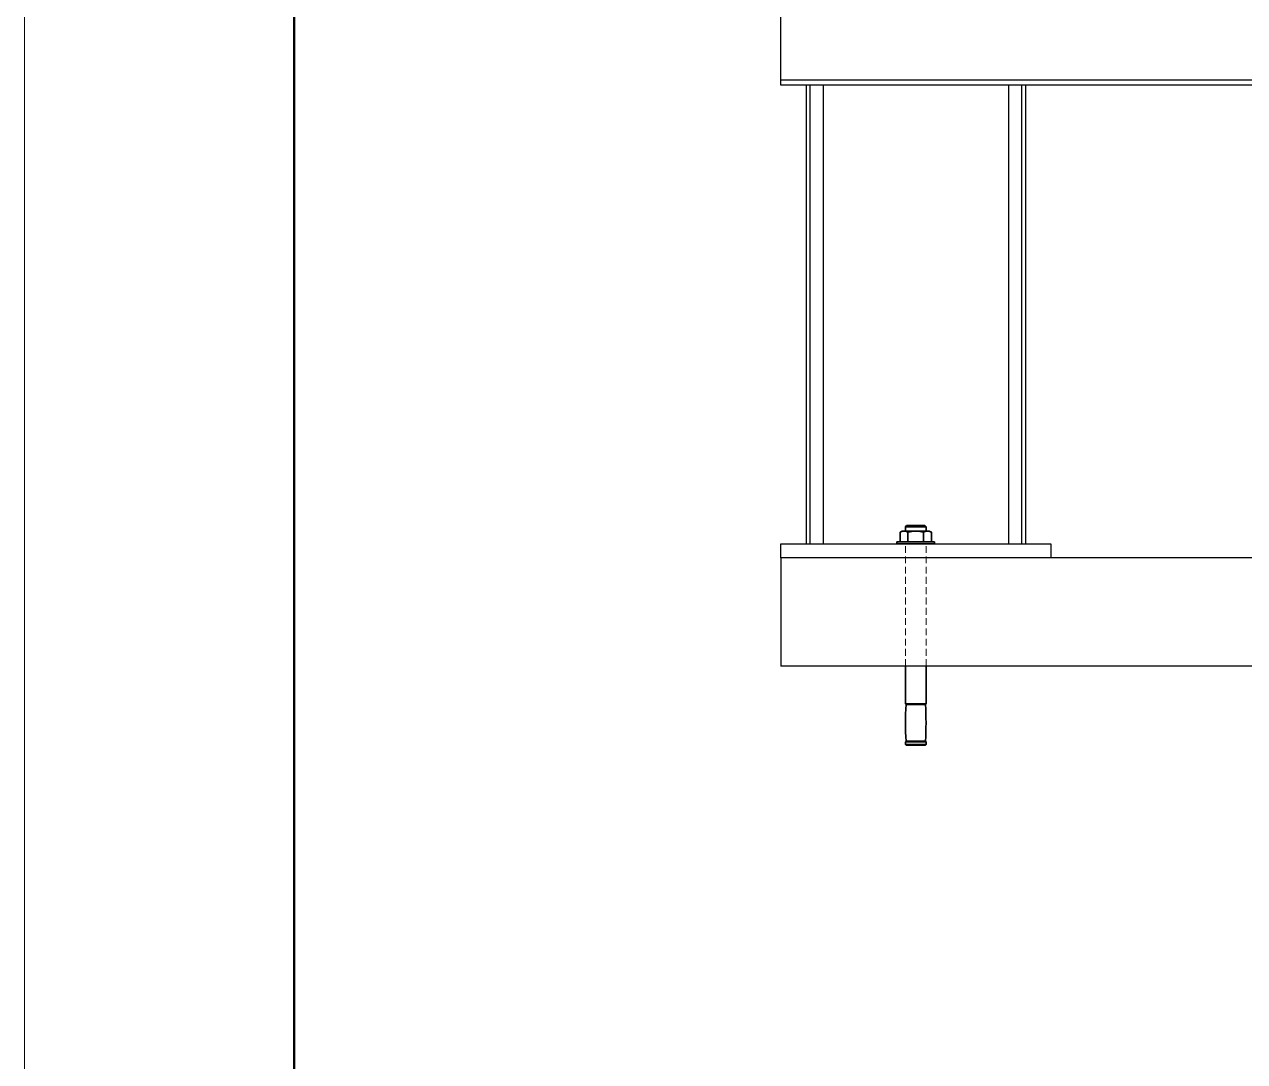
# Model space of a CAD drawing. Header units: millimetres. Extents: x 29178 to 37588, y 1365 to 7305.
# Drawn here: x 29178 to 30308, y 5040 to 6001 of the extents above; entities that cross this region are included whole.
import ezdxf

# ---------------------------------------------------------------- set-up
doc = ezdxf.new("R2010")
doc.units = ezdxf.units.MM
doc.linetypes.add('CENTER2', pattern=[28.575, 19.05, -3.175, 3.175, -3.175])
doc.linetypes.add('HIDDEN', pattern=[9.525, 6.35, -3.175])
for name, color, linetype, lineweight in [('CENTRO', 1, 'CENTER2', 15), ('FORMATO-FINA', 8, 'Continuous', 20), ('FORMATO-GROSSA', 5, 'Continuous', 50), ('TRACEJADA', 3, 'HIDDEN', 20), ('Visível (ISO)', 7, 'Continuous', 35)]:
    doc.layers.add(name, color=color, linetype=linetype, lineweight=lineweight)

# ---------------------------------------------------------------- blocks, each defined once
blk = doc.blocks.new('fatec_A1')
at = {"layer": 'FORMATO-FINA'}
blk.add_line((0, 594), (0, 0), dxfattribs=at)
at = {"layer": 'FORMATO-GROSSA'}
blk.add_line((25, 584), (25, 10), dxfattribs=at)
blk = doc.blocks.new('base c')
for p, q in [((-39752.7, 29425.5), (-39752.7, 29628.7)), ((-38152.7, 29430.2), (-39752.7, 29430.2)), ((-38152.7, 29425.5), (-39752.7, 29425.5)), ((-39729.3, 29425.5), (-39729.3, 29000.6)), ((-39725.8, 29425.5), (-39725.8, 29000.6)), ((-39713.5, 29425.5), (-39713.5, 29000.6)), ((-39541.9, 29425.5), (-39541.9, 29000.6)), ((-39529.7, 29425.5), (-39529.7, 29000.6)), ((-39526.1, 29425.5), (-39526.1, 29000.6)), ((-39752.7, 28987.9), (-39752.7, 29000.6)), ((-39752.7, 29000.6), (-39502.7, 29000.6)), ((-39729.3, 29000.6), (-39526.1, 29000.6)), ((-39502.7, 29000.6), (-39502.7, 28987.9)), ((-39502.7, 28987.9), (-39752.7, 28987.9))]:
    blk.add_line(p, q)

msp = doc.modelspace()

# ---------------------------------------------------------------- linework, layer by layer
for p, q in [((31478.5, 5507), (29878.5, 5507)), ((29878.5, 5507), (29878.5, 5406.6)), ((31478.5, 5406.6), (29878.5, 5406.6))]:
    msp.add_line(p, q)
at = {"layer": 'TRACEJADA'}
for p, q in [((29994, 5406.6), (29994, 5519.7)), ((30013, 5406.6), (30013, 5519.7))]:
    msp.add_line(p, q, dxfattribs=at)
at = {"layer": 'Visível (ISO)'}
for p, q in [((29991, 5531.7), (29989.1, 5530.6)), ((29989.1, 5521.7), (29989.1, 5530.6)), ((29992.7, 5531.7), (29991, 5531.7)), ((30003.5, 5531.7), (29992.7, 5531.7)), ((29995, 5536.7), (29994, 5535.7)), ((30013, 5535.7), (29994, 5535.7)), ((29994, 5531.7), (29994, 5535.7)), ((30012, 5536.7), (29995, 5536.7)), ((29996.3, 5521.7), (29996.3, 5530.6)), ((30014.3, 5531.7), (30003.5, 5531.7)), ((30010.7, 5521.7), (30010.7, 5530.6)), ((30012, 5536.7), (30013, 5535.7)), ((30013, 5531.7), (30013, 5535.7)), ((30016, 5531.7), (30014.3, 5531.7)), ((30016, 5531.7), (30018, 5530.6)), ((30018, 5521.7), (30018, 5530.6)), ((30021, 5521.7), (29986, 5521.7)), ((29986, 5519.7), (29986, 5521.7)), ((30021, 5519.7), (29986, 5519.7)), ((30021, 5519.7), (30021, 5521.7)), ((29994, 5371.5), (29994, 5406.6)), ((30013, 5371.5), (30013, 5406.6)), ((30013, 5371.5), (29994, 5371.5)), ((29994.5, 5371), (29994, 5371.5)), ((30012.5, 5371), (29994.5, 5371)), ((30012.5, 5371), (30013, 5371.5)), ((29994.5, 5337), (29994, 5336.5)), ((30013, 5336.5), (29994, 5336.5)), ((29994, 5334), (29994, 5336.5)), ((30012.5, 5337), (29994.5, 5337)), ((30012.5, 5337), (30013, 5336.5)), ((30013, 5334), (30013, 5336.5)), ((30013, 5334), (29994, 5334)), ((29994.5, 5333.5), (29994, 5334)), ((30012.5, 5333.5), (29994.5, 5333.5)), ((30012.5, 5333.5), (30013, 5334))]:
    msp.add_line(p, q, dxfattribs=at)
for centre, start, end in [((30283.2, 5354), 176.6306, 183.3694), ((29723.8, 5354), 356.6306, 3.3694)]:
    msp.add_arc(centre, 289.2, start, end, dxfattribs=at)
for points, weights in [([(29992.7, 5531.7), (29991, 5531.7), (29989.1, 5530.6)], [1.76210235533, 1.76210235533, 1.63558909829]), ([(29996.3, 5530.6), (29994.4, 5531.7), (29992.7, 5531.7)], [1.63558909829, 1.76210235533, 1.76210235533]), ([(29996.3, 5530.6), (30000.2, 5531.7), (30003.5, 5531.7)], [1.63558909829, 1.76210235533, 1.76210235533]), ([(30003.5, 5531.7), (30006.9, 5531.7), (30010.7, 5530.6)], [1.76210235533, 1.76210235533, 1.63558909829]), ([(30014.3, 5531.7), (30012.7, 5531.7), (30010.7, 5530.6)], [1.76210235533, 1.76210235533, 1.63558909829]), ([(30018, 5530.6), (30016, 5531.7), (30014.3, 5531.7)], [1.63558909829, 1.76210235533, 1.76210235533])]:
    msp.add_rational_spline(points, weights, degree=2, dxfattribs=at)

# ---------------------------------------------------------------- block references
msp.add_blockref('base c', (69631.2, -23480.9))
at = {"layer": 'CENTRO', "xscale": 10, "yscale": 10, "zscale": 10}
msp.add_blockref('fatec_A1', (29177.8, 1365.1), dxfattribs=at)

doc.saveas('drawing.dxf')
